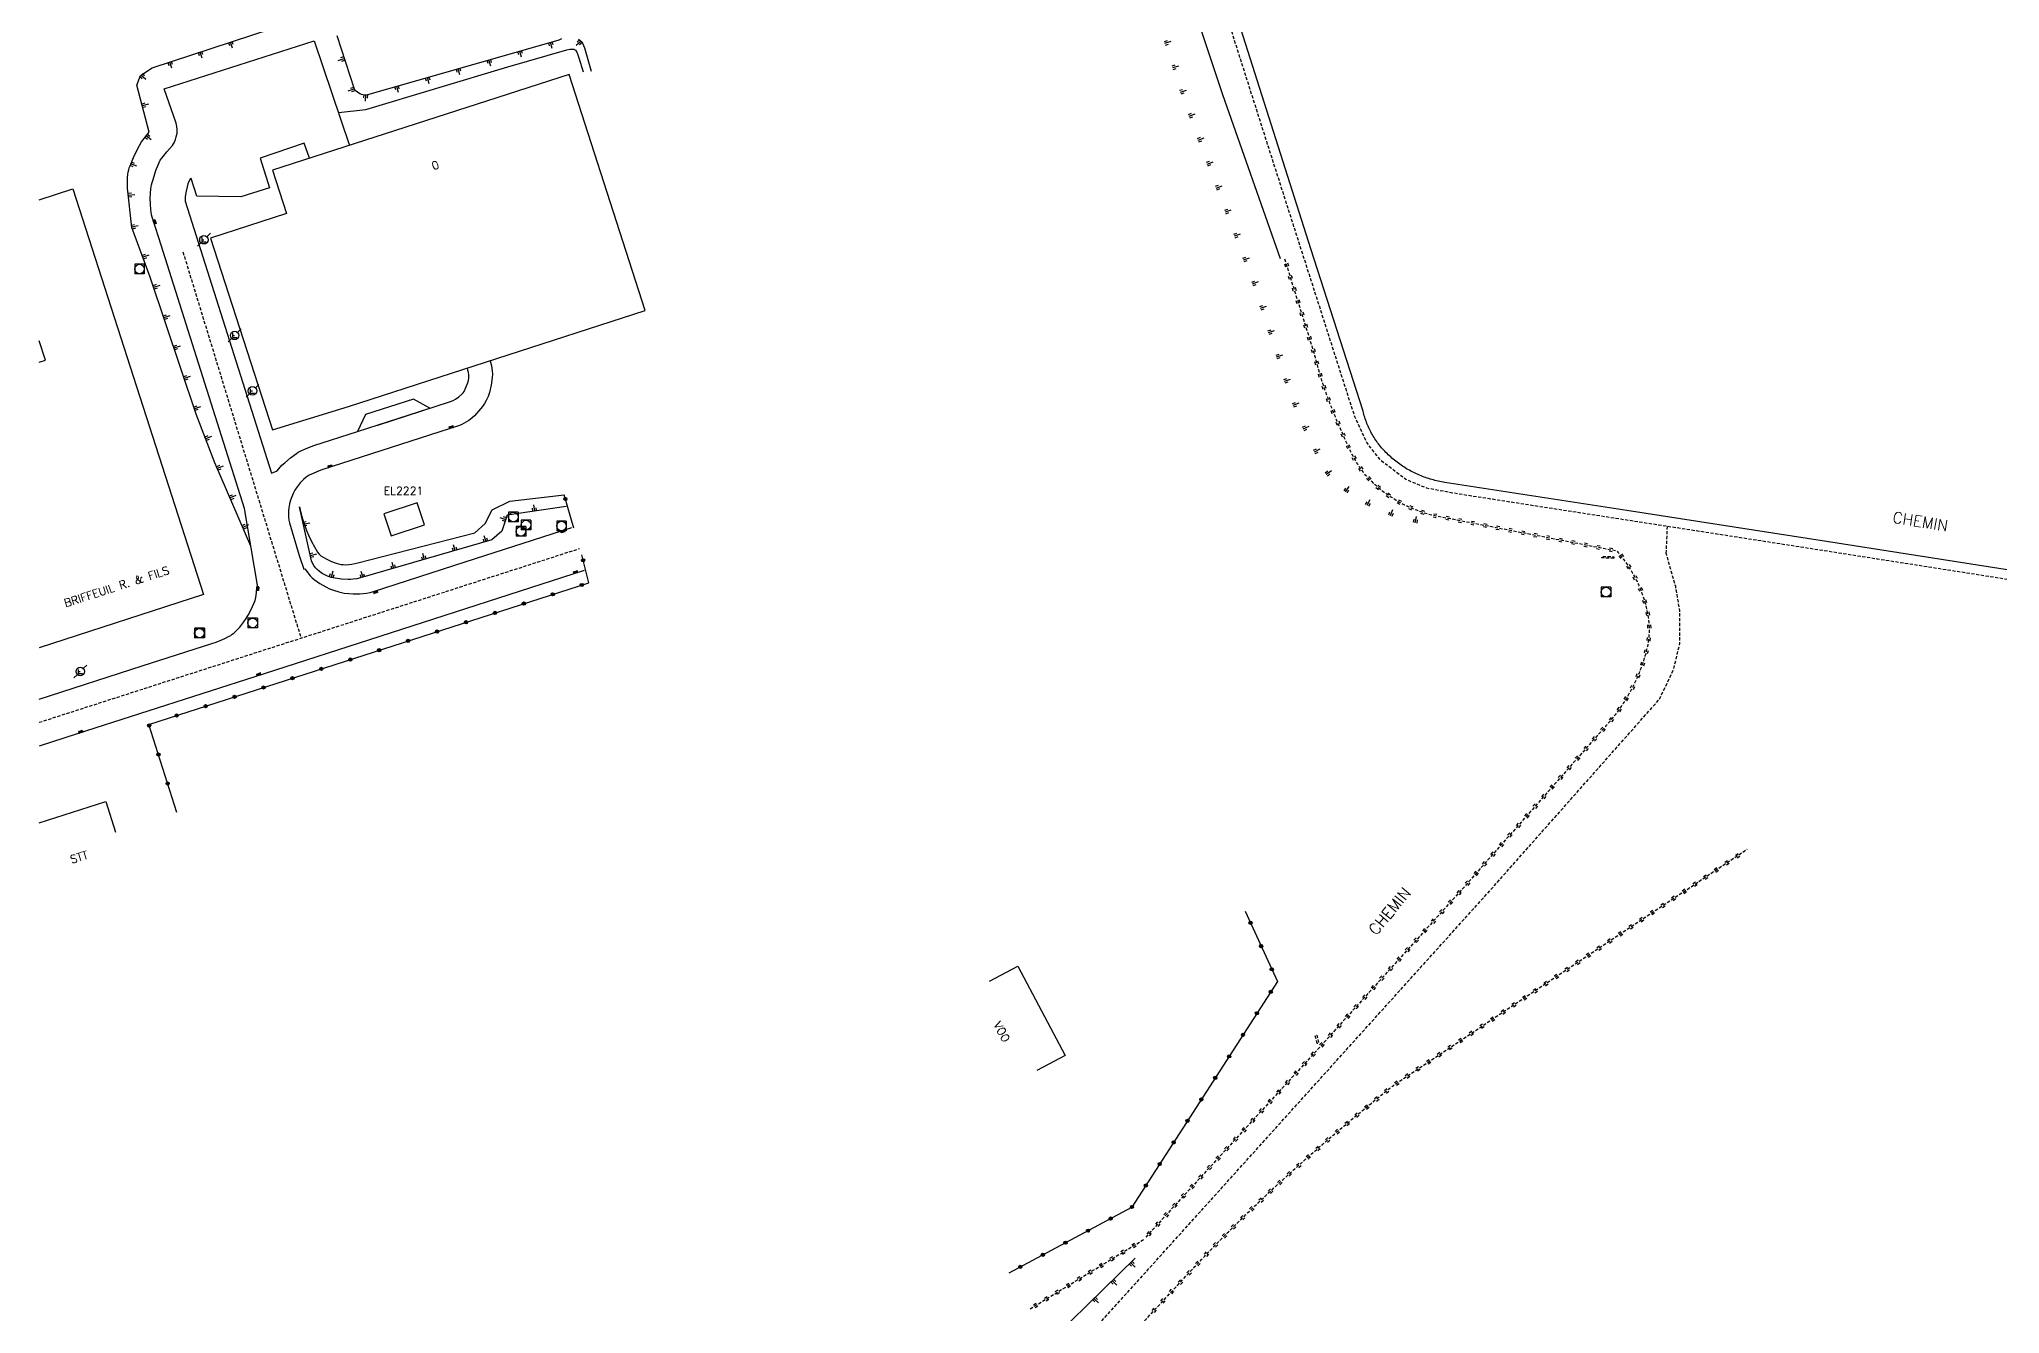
# Model space of a CAD drawing. Header units: millimetres. Extents: x 132999 to 134001, y 131000 to 132000.
# Drawn here: x 133000 to 133306.3, y 131281.1 to 131480.1 of the extents above; entities that cross this region are included whole.
import ezdxf
from ezdxf.enums import TextEntityAlignment as Align

# ---------------------------------------------------------------- set-up
doc = ezdxf.new("R2010")
doc.units = ezdxf.units.MM
doc.linetypes.add('DASHED', pattern=[0.75, 0.5, -0.25])
doc.layers.get('0').update_dxf_attribs({"linetype": 'CONTINUOUS'})
for name, color, linetype in [('W0001', 6, 'DASHED'), ('W0008', 7, 'CONTINUOUS'), ('W0100', 7, 'CONTINUOUS'), ('W0112', 1, 'DASHED'), ('W0211', 2, 'CONTINUOUS'), ('W0220', 5, 'DASHED'), ('W0322', 7, 'CONTINUOUS'), ('W0400', 7, 'CONTINUOUS'), ('W0420', 7, 'CONTINUOUS'), ('W0471', 7, 'CONTINUOUS'), ('W0984', 7, 'CONTINUOUS'), ('W0989', 7, 'CONTINUOUS'), ('W0991', 7, 'CONTINUOUS')]:
    doc.layers.add(name, color=color, linetype=linetype)
doc.styles.get("Standard").update_dxf_attribs({"font": 'romans.shx', "width": 0.85})

# ---------------------------------------------------------------- blocks, each defined once
blk = doc.blocks.new('t322o')
at = {"color": 0, "linetype": 'Continuous'}
for radius in [0.25, 0.150337]:
    blk.add_circle((0, 0), radius, dxfattribs=at)
blk = doc.blocks.new('t211o')
at = {"color": 0, "linetype": 'Continuous'}
for p, q in [((-0.2886658000061288, 0.5), (-0.2886658000061288, 0)), ((0, 1), (0, 0)), ((0.2886658000061288, 0.5), (0.2886658000061288, 0))]:
    blk.add_line(p, q, dxfattribs=at)
blk = doc.blocks.new('T471')
for p, q in [((-0.333334, 0.333334), (-0.333334, -0.333334)), ((-0.333334, 0), (0, 0)), ((0.500001, 0.500001), (1.000002, 1.000002)), ((-0.500001, -0.500001), (-1.000002, -1.000002)), ((-0.333334, -0.333334), (0.333334, -0.333334))]:
    blk.add_line(p, q)
blk.add_ellipse((0, 0), major_axis=(0.4714054636000732, 0.4714054636000732), ratio=1, start_param=5.497787143782138, end_param=11.78097245096172)
blk = doc.blocks.new('T420')
for p, q in [((0.7499999999708962, 0.75), (-0.7500000000291038, 0.75)), ((-0.7500000000291038, 0.75), (-0.7500000000291038, -0.75)), ((0.75, 0.75), (0.75, -0.75)), ((0.7499999999708962, -0.75), (-0.7500000000291038, -0.75))]:
    blk.add_line(p, q)
blk.add_ellipse((0, 0), major_axis=(-0.5303300858918937, 0.5303300858918937), ratio=0.9999999999925214, start_param=3.926990816990981, end_param=10.21017612417057)
blk = doc.blocks.new('T400')
for p, q in [((-0.15, 0.3), (0.15, 0.3)), ((-0.15, -0.25), (-0.15, 0.3)), ((-0.15, 0.15), (0.15, 0.15)), ((-0.15, 0), (0.15, 0)), ((0.15, 0.3), (0.15, -0.25)), ((-0.15, -0.15), (0.15, -0.15)), ((-0.15, -0.25), (-0.15, -0.3)), ((-0.15, -0.3), (0.15, -0.3)), ((0.15, -0.3), (0.15, -0.25))]:
    blk.add_line(p, q)
blk = doc.blocks.new('t220o')
at = {"color": 0, "linetype": 'Continuous'}
for p, q in [((-0.25, 0.25), (0.25, 0.25)), ((-0.25, -0.25), (0.25, -0.25))]:
    blk.add_line(p, q, dxfattribs=at)

msp = doc.modelspace()

# ---------------------------------------------------------------- linework, layer by layer
at = {"layer": 'W0001', "flags": 128}
for points in [[(133393.4116976209, 131349.445426318), (133392.5355176543, 131350.617668607), (133388.6631191934, 131355.2833516255), (133385.2615358713, 131359.0892732955), (133381.0782206128, 131363.3851654674), (133376.9105491813, 131367.2794539171), (133371.6862322299, 131371.5965182873), (133367.8220910949, 131374.4522440442), (133361.9695291069, 131378.2504062361), (133355.6179691951, 131381.7726241221), (133349.4476731175, 131384.7679291326), (133343.1856618937, 131387.4278950871), (133336.7668821425, 131389.7893515693), (133331.3504228569, 131391.5100298196), (133323.617949625, 131393.240906885), (133313.9986531334, 131394.7294467348), (133287.2363328678, 131398.9146653331), (133267.0810810262, 131402.0564603751), (133241.7292923627, 131405.9783335848), (133221.5909102997, 131409.1063328092), (133216.8175353394, 131409.9833536904), (133213.5408337285, 131411.3475678969), (133209.6098016707, 131414.3381962007), (133207.4238148346, 131417.1371434933), (133205.568523188, 131421.131743344), (133203.5951305801, 131427.3000224576), (133193.2655433188, 131459.5422518617), (133180.8972328617, 131498.3586143035), (133169.2347691488, 131534.9624329386), (133164.9388072781, 131548.3089663794), (133161.3416994889, 131559.4890774335), (133159.9571434518, 131563.042497318), (133157.8686066264, 131564.5447109037)], [(133022.456966084, 131446.8836778109), (133040.9042724163, 131386.5778742367)], [(133254.2304268724, 131399.7964580892), (133254.4051866945, 131404.01739698)], [(133000, 131373.4290805017), (133084.4244108924, 131400.5675454944)], [(133104.1152957869, 131207.3360580492), (133102.5501856672, 131209.6599699673), (133107.8364137857, 131215.7118310522), (133141.6425536821, 131252.9285756572), (133226.7698158575, 131347.2476039813), (133253.1571035788, 131377.0360129463), (133255.3700748507, 131381.674227422), (133256.3401597589, 131385.7154468711), (133256.349623834, 131390.8351054468), (133255.7042415328, 131394.6161722628), (133254.1787616729, 131399.9780552113)]]:
    msp.add_lwpolyline(points, dxfattribs=at)
at = {"layer": 'W0008', "flags": 128}
for points in [[(133322.7827023224, 131394.8591347997), (133279.2809444304, 131401.6770508395), (133248.087376571, 131406.5227313336), (133219.6201864055, 131410.9082444155), (133219.3604609034, 131410.9498282017), (133219.1024797221, 131410.9950535358), (133218.8462428614, 131411.0439204177), (133218.5917503214, 131411.0964288475), (133218.3390021021, 131411.1525788251), (133218.0879982036, 131411.2123703505), (133217.8387386256, 131411.2758034238), (133217.5912233684, 131411.3428780449), (133217.3454524318, 131411.4135942139), (133217.1014258161, 131411.4879519307), (133216.8591435208, 131411.5659511953), (133216.6186055464, 131411.6475920078), (133216.3798118925, 131411.7328743681), (133216.1427625595, 131411.8217982763), (133215.907457547, 131411.9143637323), (133215.6738968552, 131412.0105707362), (133215.4420804841, 131412.1104192878), (133215.2120084338, 131412.2139093874), (133214.983680704, 131412.3210410347), (133214.757097295, 131412.4318142299), (133214.5322582067, 131412.546228973), (133214.3091634391, 131412.6642852638), (133214.087812992, 131412.7859831025), (133213.8682068659, 131412.9113224891), (133213.6503450602, 131413.0403034235), (133213.4342275753, 131413.1729259058), (133213.2198544111, 131413.3091899358), (133213.0072255675, 131413.4490955138), (133212.7963410446, 131413.5926426395), (133212.5872008424, 131413.7398313131), (133212.3798049609, 131413.8906615346), (133212.1741534001, 131414.0451333038), (133211.9702461601, 131414.2032466209), (133211.7680832406, 131414.3650014859), (133211.5676646419, 131414.5303978987), (133211.3689903638, 131414.6994358593), (133211.1720604063, 131414.8721153678), (133210.9768747697, 131415.0484364241), (133210.7890359157, 131415.223589671), (133210.6051073687, 131415.401052428), (133210.4250891285, 131415.5808246949), (133210.2489811952, 131415.7629064719), (133210.0767835687, 131415.9472977589), (133209.9084962492, 131416.1339985559), (133209.7441192365, 131416.323008863), (133209.5836525307, 131416.5143286801), (133209.4270961317, 131416.7079580072), (133209.2744500397, 131416.9038968443), (133209.1257142546, 131417.1021451915), (133208.9808887762, 131417.3027030486), (133208.8399736048, 131417.5055704158), (133208.7029687403, 131417.7107472931), (133208.5698741826, 131417.9182336803), (133208.4406899317, 131418.1280295776), (133208.3154159877, 131418.3401349848), (133208.1940523507, 131418.5545499022), (133208.0765990205, 131418.7712743295), (133207.9630559973, 131418.9903082669), (133207.8534232809, 131419.2116517143), (133207.7477008713, 131419.4353046717), (133207.6458887686, 131419.6612671391), (133207.5479869728, 131419.8895391166), (133207.4539954839, 131420.1201206041), (133207.3639143019, 131420.3530116015), (133207.2777434267, 131420.5882121091), (133207.1954828585, 131420.8257221266), (133207.117132597, 131421.0655416542), (133207.0426926424, 131421.3076706918), (133206.9721629948, 131421.5521092394), (133206.905543654, 131421.7988572971), (133206.84283462, 131422.0479148648), (133198.6812161509, 131447.3776868719), (133185.6328178884, 131488.5137064961)], [(133033.993336635, 131394.4999059432), (133034.1503335695, 131394.5627302225), (133032.0890256582, 131406.8425161279), (133019.0410834748, 131447.954958564), (133017.7331059627, 131451.9967048659), (133017.6385642273, 131452.3284394301), (133017.5676918188, 131452.6660235864), (133017.4382396682, 131453.5134100968), (133017.3655813262, 131454.367542711), (133017.3500402303, 131455.2246192721), (133017.3916855612, 131456.0808245183), (133017.4646583803, 131456.7290809639), (133017.5619605528, 131457.3741342475), (133017.6334397574, 131457.72104455), (133017.7287874997, 131458.0621674643), (133018.2821114509, 131459.7419352233), (133018.4662991883, 131460.2210380377), (133018.9238662815, 131461.2000799237), (133019.1397013338, 131461.5482398528), (133019.3518486534, 131461.8212712413), (133019.9154079185, 131462.5059740698), (133020.3668442401, 131463.0198366157), (133020.8228954813, 131463.5387018145), (133020.9896055353, 131463.7677599666), (133021.1237883072, 131464.0172692108), (133021.2923822698, 131464.4356403253), (133021.4248623554, 131464.8668100605), (133021.5339586335, 131465.438503346), (133021.5656359618, 131466.0196502788), (133021.5204341182, 131466.5058728251), (133021.3982518919, 131466.9786593254), (133019.5385431292, 131472.3554708683), (133042.9857951146, 131479.8798262927), (133048.4715404702, 131463.5218946243)], [(133042.2445148969, 131461.5182080892), (133041.3733970312, 131463.8807036781), (133034.5252721219, 131461.5312410293), (133035.9740031851, 131456.8943509688), (133031.5182951839, 131455.5193866742), (133024.6540983566, 131455.6074600321), (133023.7519367652, 131458.3560892587), (133023.5606569906, 131458.3052946648), (133023.2341148931, 131457.51807352), (133023.0965681256, 131457.0427666979), (133022.9588167239, 131456.3746929187), (133022.857776958, 131455.8373069118), (133022.813951344, 131455.4889350608), (133022.7832778775, 131454.834376528), (133036.2950493566, 131412.3386134133), (133037.1842805924, 131412.6973720057), (133037.9287202037, 131413.5658495461), (133038.3625358795, 131413.979380729), (133039.2683674954, 131414.7136489744), (133040.1947000737, 131415.4218782643), (133040.4781616314, 131415.611603142), (133040.7787312675, 131415.7728603208), (133041.9572248192, 131416.2921722335), (133042.9102290341, 131416.6400573103), (133049.7106312795, 131418.8456233808), (133061.0502302587, 131422.4907391901), (133058.4947946575, 131423.8738641814), (133050.9889623506, 131421.5211703687), (133049.7106312795, 131418.8456233808)], [(133070.4434814875, 131429.8924759157), (133070.645752635, 131429.1070348809), (133070.7839705153, 131428.3078308682), (133070.8195805463, 131427.7856059515), (133070.7895248084, 131427.2630319467), (133070.6092422802, 131426.1027221231), (133070.3507128105, 131424.957303776), (133070.1414920624, 131424.3153808281), (133069.8579582119, 131423.7026435696), (133069.5756223595, 131423.2253782859), (133069.2545596111, 131422.7732561828), (133068.6480333839, 131422.0280090529), (133068.0064458572, 131421.3127239387), (133067.5773152548, 131420.9073225964), (133067.1036633424, 131420.5549631378), (133066.7636062206, 131420.3376689505), (133066.4131602386, 131420.1375609206), (133066.0531932339, 131419.9551345919), (133065.6845966217, 131419.7908417211), (133044.1482657563, 131412.8565169456), (133043.7558728843, 131412.7191655825), (133043.3708997052, 131412.5622158634), (133042.7794425428, 131412.2920822093), (133042.1969939339, 131412.003036566), (133041.7226514314, 131411.7144888203), (133041.2930377669, 131411.3627890757), (133040.7669543022, 131410.8139600466), (133040.2992511734, 131410.2146013074), (133039.961983289, 131409.6916710451), (133039.6665022192, 131409.144042866), (133039.4505060746, 131408.6482561505), (133039.2798581887, 131408.1350913614), (133039.1265431918, 131407.5269617663), (133039.0089325348, 131406.9109302524), (133038.9585943873, 131406.4827484672), (133038.9447577117, 131406.0518399889), (133038.9614261562, 131405.5212393566), (133039.0004013907, 131404.9918096643), (133039.0319375796, 131404.7777743335), (133039.0854236785, 131404.5681439654), (133040.6101844115, 131399.4734033524), (133041.3209027005, 131397.3299626685), (133041.4899169621, 131397.4246456403), (133042.3538484853, 131396.2931405636), (133042.6482330046, 131395.9940544943), (133042.9750613614, 131395.7308094614), (133043.8594709681, 131395.1354816757), (133044.775769494, 131394.5905114597), (133045.3593096603, 131394.2993461488), (133045.967025203, 131394.0627490584), (133046.8074155465, 131393.8124065286), (133047.6636277167, 131393.6231235885), (133048.3683962086, 131393.5258010852), (133049.0790168735, 131393.4913254793), (133050.1081044005, 131393.5161307244), (133051.1341568785, 131393.598912067), (133051.694478401, 131393.6893181997), (133052.2426055958, 131393.8365936416), (133066.5715306712, 131398.4858508742), (133083.2154501241, 131403.8512020012)], [(133052.9115381265, 131419.8625689393), (133064.2518848814, 131423.5246268585), (133064.6565682143, 131423.6846805377), (133065.0373954219, 131423.8952901718), (133065.5469668191, 131424.2546242383), (133066.0223838042, 131424.6580627968), (133066.2204862962, 131424.8740550433), (133066.3815753724, 131425.1188969462), (133066.6818775419, 131425.7148029256), (133066.939779958, 131426.3302472148), (133067.0229220906, 131426.5858822711), (133067.0815001805, 131426.8482379527), (133067.1149884823, 131427.1149595863), (133067.1230864346, 131427.3836533142), (133067.1044070201, 131427.7314575894), (133067.0604806989, 131428.0769821366), (133066.9915401447, 131428.4183967443), (133066.8979505292, 131428.7538929712)], [(133085.1477612031, 131397.1583977774), (133053.2222383011, 131386.839500656), (133035.1473686491, 131381.0194018064), (133005.9365930384, 131371.6160677339), (133000, 131369.716308683)], [(133000, 131377.0696909073), (133016.0708975309, 131382.2333773347), (133026.9839148494, 131385.746223689), (133027.6372067675, 131385.9718261592), (133028.2804050363, 131386.2247743589), (133028.9894808955, 131386.536837571), (133029.6863163926, 131386.8753524339), (133029.9353068924, 131387.0140460204), (133030.1733014581, 131387.170860454), (133030.398983799, 131387.3449284318), (133030.6111057205, 131387.5352872255), (133030.9791092635, 131387.905780142), (133031.3318505273, 131388.2908323588), (133031.6687539964, 131388.6898156434), (133031.9892699955, 131389.1020790341), (133032.346443674, 131389.6188629464), (133032.6656407449, 131390.1599284495), (133033.130926802, 131391.0647405498), (133033.5557126538, 131391.9892582792), (133033.7234979527, 131392.4483851207), (133033.8368294286, 131392.9238904726), (133033.9495693328, 131393.7208866818), (133034.0058815785, 131394.5238450708)]]:
    msp.add_lwpolyline(points, dxfattribs=at)
at = {"layer": 'W0100', "flags": 128}
for points in [[(133036.4593901086, 131459.6405155027), (133038.6469894941, 131452.8808556237), (133026.7672612554, 131449.0362707392), (133036.4555308266, 131419.099616181), (133048.3501810652, 131422.7666438173), (133094.6908395753, 131437.7361332488), (133082.7938677551, 131474.5996461225)], [(133060.215239146, 131404.2469979906), (133059.06058132, 131407.688998585), (133053.8387698577, 131406.0015853219), (133054.9934276837, 131402.5595847274)]]:
    msp.add_lwpolyline(points, close=True, dxfattribs=at)
for points in [[(133000, 131455.0276075091), (133005.2619647125, 131456.7305169597), (133025.6567396664, 131393.3895182365)], [(133000, 131429.6587833942), (133000.986643171, 131429.9781253928), (133000, 131433.0341940126)], [(133025.6567396664, 131393.3895182365), (133000, 131385.0855569692)], [(133000, 131357.7394430957), (133010.4182555433, 131361.0595252515), (133011.9364256781, 131356.2955815657)], [(133148.4723531672, 131332.9987078361), (133152.8883830905, 131335.3436342139), (133160.2890840112, 131321.406430458), (133155.873054088, 131319.0615040803)]]:
    msp.add_lwpolyline(points, dxfattribs=at)
at = {"layer": 'W0112', "flags": 128}
for points in [[(133246.0379589761, 131399.0517075363), (133244.1642736555, 131399.1057285681), (133244.1713338416, 131399.3506066563), (133246.0450191621, 131399.2965856245)], [(133199.6871736733, 131323.2480138182), (133199.3732012947, 131324.5199359143), (133199.6074736353, 131324.5777657486), (133199.921446014, 131323.3058436525)]]:
    msp.add_lwpolyline(points, close=True, dxfattribs=at)
at = {"layer": 'W0211', "flags": 128}
for points in [[(133176.0708820296, 131497.8515977147), (133184.8781121472, 131471.49184299), (133193.9109543423, 131445.8769504918)], [(133033.0773172897, 131400.9549873508), (133027.4350675665, 131413.9342917274), (133024.5150075303, 131421.5727823723), (133017.3416980029, 131442.9501485565), (133014.4823918311, 131450.7146846338), (133013.8030428553, 131456.8765372848), (133013.7847185304, 131457.4140623135), (133013.7889038447, 131457.9518833065), (133013.815591466, 131458.489058053), (133013.8647346401, 131459.0246454743), (133013.9141687409, 131459.3618254073), (133013.985829219, 131459.6949902516), (133014.079401297, 131460.0226765404), (133014.1944739484, 131460.3434448719), (133014.7462102434, 131461.6578476715), (133015.3565668467, 131462.9649168316), (133015.6602985827, 131463.5302810435), (133016.0044656464, 131464.0719808605), (133017.1670145698, 131465.5970200643), (133015.2687566667, 131472.9121030467), (133015.8272238793, 131474.4423337559), (133017.6560564162, 131475.628859032), (133039.3940038935, 131482.7885572661)], [(133046.5020707751, 131480.6935275886), (133049.2362475171, 131472.3760979575), (133049.2959464483, 131472.2534050223), (133049.3862591323, 131472.1511253182), (133049.7210073179, 131471.8860190858), (133050.0770021901, 131471.6502112972), (133050.3054877096, 131471.5383249769), (133050.549933244, 131471.4678227644), (133051.2149334019, 131471.4272160617), (133051.214933402, 131471.4272160617), (133081.2168479236, 131480.0156164853), (133081.6739554434, 131480.2080253523)], [(133084.2539857784, 131480.1432909767), (133084.4076285925, 131480.0372594541), (133084.6627683114, 131479.7768581183), (133084.8774318042, 131479.482197777), (133085.0618490263, 131479.1358205916), (133085.1979184694, 131478.7677554166), (133086.2680675235, 131475.1357619333)], [(133046.7527608119, 131468.6471198), (133051.026627526, 131469.1280380082), (133073.2214390111, 131475.7793376455), (133082.4309356078, 131478.4384760169), (133082.9344139678, 131478.5437908414), (133083.4479706176, 131478.5727949573), (133083.5433040256, 131478.5609124926), (133083.6340328164, 131478.5293223328), (133083.7161306052, 131478.4794263939), (133083.7859540364, 131478.4134389699), (133083.8983981699, 131478.2608367202), (133083.9874179996, 131478.0934849957), (133084.161636357, 131477.664788901), (133084.3100267967, 131477.2264823244), (133084.9857290514, 131475.0160017254)], [(133082.3242808747, 131407.1216676806), (133073.120877781, 131405.7814934676), (133072.2944049989, 131403.2992184127), (133070.7220955374, 131401.9383303139), (133050.1768216097, 131395.9707225298), (133049.6260544806, 131395.8626946147), (133049.070508106, 131395.7828028963), (133048.6621756982, 131395.7490193393), (133048.2524818977, 131395.7437587533), (133047.2318331939, 131395.8003446929), (133046.2172305184, 131395.9248724241), (133045.6198951901, 131396.053102306), (133045.0406208835, 131396.2472508955), (133044.607293436, 131396.4445741135), (133044.1948516836, 131396.6824836129), (133043.8070859687, 131396.9587930037), (133043.447559861, 131397.2709630006), (133043.1617528558, 131397.5759126384), (133042.9110346689, 131397.9103080877), (133042.6984169638, 131398.2701325411), (133042.5264537359, 131398.6510637345), (133040.6870172072, 131407.0579445902), (133040.8908410241, 131406.127693568), (133041.1375471432, 131405.2078853253), (133041.4266056677, 131404.3004955071), (133041.757395732, 131403.4074730852), (133042.1292068361, 131402.5307361718), (133042.5412403716, 131401.6721678994), (133042.9926113364, 131400.8336123766), (133043.4823502363, 131400.0168707268), (133043.7310171241, 131399.7101463531), (133044.0246146068, 131399.4461092712), (133044.4610067777, 131399.1443796189), (133044.9247940776, 131398.8867359691), (133045.6532914524, 131398.5563892224), (133046.4016549957, 131398.2739190382), (133046.762223856, 131398.1681431611), (133047.1305692324, 131398.0938456322), (133047.5039484332, 131398.0515796695), (133047.8795812845, 131398.0416599843), (133048.3630345934, 131398.0659157187), (133048.8437936155, 131398.1223621995), (133049.3197173325, 131398.2107480472), (133049.7886862599, 131398.3306796433), (133068.0453371573, 131403.0451487487), (133069.6723301176, 131404.4610980123), (133070.7659845502, 131406.6052952573), (133073.5187694445, 131407.9546724315), (133082.0218175374, 131408.9335366138)], [(133171.2424179518, 131289.7561827108), (133153.775289556, 131272.6782583606), (133133.2631465314, 131250.5104760474), (133111.1161964469, 131224.5526903307), (133099.8572840325, 131213.3635948373), (133075.0583226683, 131200.1106074213)]]:
    msp.add_lwpolyline(points, dxfattribs=at)
at = {"layer": 'W0220', "flags": 128}
for points in [[(133194.5739737015, 131445.8266385789), (133199.2199021974, 131430.9605298415), (133199.2803050574, 131430.7155055154), (133199.3416528591, 131430.4708058048), (133199.4039456025, 131430.2264307098), (133199.4671832875, 131429.9823802303), (133199.5313659143, 131429.7386543664), (133199.5964934827, 131429.495253118), (133199.6625659928, 131429.2521764852), (133199.7295834447, 131429.0094244679), (133199.7975458382, 131428.7669970661), (133199.8664531733, 131428.52489428), (133199.93630545, 131428.2831161093), (133200.0071026686, 131428.0416625542), (133200.0788448289, 131427.8005336147), (133200.1515319308, 131427.5597292907), (133200.2251639743, 131427.3192495822), (133200.2997409597, 131427.0790944893), (133200.3752628865, 131426.839264012), (133200.4517297552, 131426.5997581502), (133200.5291415656, 131426.3605769039), (133200.6074983175, 131426.1217202733), (133200.6868000112, 131425.8831882581), (133200.7670466466, 131425.6449808585), (133200.8482382236, 131425.4070980744), (133200.9303747424, 131425.1695399059), (133201.0134562028, 131424.932306353), (133201.0974826049, 131424.6953974156), (133201.1824539487, 131424.4588130937), (133201.2683702342, 131424.2225533874), (133201.3552314613, 131423.9866182967), (133201.4430376302, 131423.7510078214), (133201.5317887407, 131423.5157219618), (133201.6214847929, 131423.2807607177), (133201.7121257868, 131423.0461240891), (133201.8037117224, 131422.8118120761), (133201.8962425996, 131422.5778246787), (133201.9897184186, 131422.3441618967), (133202.0841391792, 131422.1108237304), (133202.1795048815, 131421.8778101795), (133202.2758155254, 131421.6451212443), (133202.3730711112, 131421.4127569246), (133202.4712716385, 131421.1807172204), (133202.5704171075, 131420.9490021318), (133202.6705075183, 131420.7176116587), (133202.7715428707, 131420.4865458012), (133202.8735231648, 131420.2558045592), (133202.9764484005, 131420.0253879328), (133203.0778309696, 131419.7982380471), (133203.1783237039, 131419.5705866295), (133203.2780787196, 131419.3425194162), (133203.3772481326, 131419.1141221432), (133203.4759840592, 131418.8854805471), (133203.5744386152, 131418.6566803638), (133203.6727639169, 131418.4278073297), (133203.7711120802, 131418.198947181), (133203.8696352213, 131417.9701856539), (133203.9684854562, 131417.7416084846), (133204.0678149008, 131417.5133014093), (133204.1677756715, 131417.2853501644), (133204.2685198841, 131417.0578404859), (133204.3701996547, 131416.8308581101), (133204.4729670995, 131416.6044887733), (133204.5769743345, 131416.3788182116), (133204.6823734757, 131416.1539321613), (133204.7893166393, 131415.9299163587), (133204.8979559413, 131415.7068565398), (133205.0084434976, 131415.484838441), (133205.1209314244, 131415.2639477986), (133205.235571838, 131415.0442703486), (133205.3525168541, 131414.8258918273), (133205.471918589, 131414.608897971), (133205.5939291585, 131414.3933745159), (133205.7187006789, 131414.1794071981), (133205.8463852663, 131413.967081754), (133205.9771350366, 131413.7564839198), (133206.1111021059, 131413.5476994316), (133206.2484385904, 131413.3408140257), (133206.3892966061, 131413.1359134383), (133206.5338282689, 131412.9330834056), (133206.682185695, 131412.732409664), (133206.8345210005, 131412.5339779495), (133206.9909863014, 131412.3378739984), (133207.1517337139, 131412.1441835469), (133207.316915354, 131411.9529923314), (133207.4866833375, 131411.7643860879), (133207.6611897808, 131411.5784505527), (133207.8405867999, 131411.395271462), (133208.0248296602, 131411.2132174468), (133208.2105612233, 131411.0338088425), (133208.3977814894, 131410.8570456491), (133208.5864904585, 131410.6829278666), (133208.7766881305, 131410.5114554949), (133208.9683745053, 131410.3426285341), (133209.1615495831, 131410.1764469842), (133209.3562133637, 131410.0129108451), (133209.5523658473, 131409.852020117), (133209.7500070338, 131409.6937747997), (133209.9491369232, 131409.5381748933), (133210.1497555155, 131409.3852203977), (133210.3518628108, 131409.2349113131), (133210.5554588089, 131409.0872476393), (133210.7605435099, 131408.9422293764), (133210.9671169139, 131408.7998565244), (133211.1751790207, 131408.6601290832), (133211.3847298305, 131408.523047053), (133211.5957693433, 131408.3886104336), (133211.8082975589, 131408.256819225), (133212.0223144775, 131408.1276734274), (133212.2378200989, 131408.0011730406), (133212.4548144232, 131407.8773180647), (133212.6732974505, 131407.7561084997), (133212.8932691808, 131407.6375443456), (133213.1147296138, 131407.5216256023), (133213.3376787498, 131407.40835227), (133213.5621165887, 131407.2977243484), (133213.7880431307, 131407.1897418378), (133214.0154583753, 131407.0844047381), (133214.2443623231, 131406.9817130492), (133214.4747549735, 131406.8816667712), (133214.7066363271, 131406.784265904), (133214.9400063835, 131406.6895104478), (133215.1748651428, 131406.5974004024), (133215.4112126051, 131406.5079357679), (133215.6490487702, 131406.4211165443), (133215.8883736383, 131406.3369427316), (133216.1291872093, 131406.2554143297), (133216.3714894832, 131406.1765313387), (133216.6152804599, 131406.1002937586), (133216.8605601396, 131406.0267015894), (133217.1073285223, 131405.955754831), (133217.3555856078, 131405.8874534836), (133217.6053313962, 131405.8217975469), (133217.8565658876, 131405.7587870212), (133246.4720212424, 131400.2167775484), (133246.6399596151, 131400.0221761297), (133246.8052052067, 131399.8262288335), (133246.9677580174, 131399.6289356597), (133247.1276180472, 131399.4302966084), (133247.284785296, 131399.2303116795), (133247.4392597638, 131399.028980873), (133247.5910414506, 131398.826304189), (133247.7401303566, 131398.6222816274), (133247.8865264816, 131398.4169131883), (133248.0302298255, 131398.2101988716), (133248.1712403886, 131398.0021386773), (133248.3095581707, 131397.7927326055), (133248.4451831719, 131397.5819806562), (133248.578115392, 131397.3698828292), (133248.7083548312, 131397.1564391247), (133248.8359014895, 131396.9416495427), (133248.9607553667, 131396.7255140831), (133249.082916463, 131396.5080327459), (133249.2023847785, 131396.2892055312), (133249.3191603129, 131396.0690324389), (133249.4332430663, 131395.8475134691), (133249.5446330388, 131395.6246486217), (133249.6533302304, 131395.4004378967), (133249.759334641, 131395.1748812942), (133249.8626462707, 131394.9479788141), (133249.9632651194, 131394.7197304564), (133250.061191187, 131394.4901362212), (133250.1564244737, 131394.2591961085), (133250.2489649795, 131394.0269101181), (133250.3388127044, 131393.7932782503), (133250.4259676483, 131393.5583005048), (133250.5104298112, 131393.3219768818), (133250.5921991932, 131393.0843073813), (133250.6712757943, 131392.8452920032), (133250.7476596143, 131392.6049307475), (133250.8213506534, 131392.3632236142), (133250.8923489115, 131392.1201706034), (133250.9606543886, 131391.8757717151), (133251.0262670849, 131391.6300269492), (133251.0891870002, 131391.3829363057), (133251.1494141344, 131391.1344997847), (133251.2069484878, 131390.8847173861), (133251.2617900602, 131390.6335891099), (133251.3136734581, 131390.3766318693), (133251.3601214823, 131390.1199184053), (133251.4011807479, 131389.8634466274), (133251.4368978704, 131389.6072144448), (133251.4673194648, 131389.3512197669), (133251.4924921463, 131389.0954605029), (133251.5124625303, 131388.8399345622), (133251.5272772319, 131388.584639854), (133251.5369828664, 131388.3295742877), (133251.5416260487, 131388.0747357725), (133251.5412533944, 131387.8201222178), (133251.5359115186, 131387.565731533), (133251.5256470364, 131387.3115616272), (133251.5105065631, 131387.0576104098), (133251.4905367139, 131386.8038757901), (133251.4657841041, 131386.5503556774), (133251.4362953487, 131386.297047981), (133251.4021170631, 131386.0439506102), (133251.3632958625, 131385.7910614744), (133251.3198783621, 131385.5383784827), (133251.2719111771, 131385.2858995447), (133251.2194409226, 131385.0336225694), (133251.1625142139, 131384.7815454663), (133251.1011776665, 131384.5296661447), (133251.0354778952, 131384.2779825138), (133250.9654615154, 131384.026492483), (133250.8935251974, 131383.7798528032), (133250.8196238802, 131383.5343231825), (133250.7437575636, 131383.2899036209), (133250.6659262477, 131383.0465941184), (133250.5861299324, 131382.8043946748), (133250.5043686178, 131382.5633052904), (133250.4206423038, 131382.323325965), (133250.3349509905, 131382.0844566986), (133250.2472946779, 131381.8466974913), (133250.1576733658, 131381.6100483431), (133250.0660870544, 131381.3745092539), (133249.9725357437, 131381.1400802238), (133249.8770194337, 131380.9067612528), (133249.7795381242, 131380.6745523407), (133249.6800918154, 131380.4434534878), (133249.5786805074, 131380.2134646939), (133249.4753041998, 131379.9845859591), (133249.369962893, 131379.7568172833), (133249.2626565868, 131379.5301586666), (133249.1533852813, 131379.3046101089), (133249.0421489765, 131379.0801716103), (133248.9289476722, 131378.8568431708), (133248.8137813687, 131378.6346247903), (133248.6966500657, 131378.4135164688), (133248.5775537635, 131378.1935182064), (133248.4564924618, 131377.9746300031), (133248.3334661608, 131377.7568518589), (133248.2084748605, 131377.5401837736), (133248.0815185609, 131377.3246257475), (133247.9525972619, 131377.1101777804), (133247.8217109635, 131376.8968398724), (133247.6888596658, 131376.6846120234), (133247.5540433687, 131376.4734942334), (133247.4172620722, 131376.2634865026), (133247.2785157765, 131376.0545888308), (133247.1378044814, 131375.846801218), (133246.9951281869, 131375.6401236643), (133246.8504868931, 131375.4345561697), (133246.7038805999, 131375.2300987341), (133246.5553093074, 131375.0267513576), (133246.4047730155, 131374.8245140401), (133246.2522717243, 131374.6233867817), (133246.0978054337, 131374.4233695823), (133245.9413741438, 131374.224462442), (133245.7829778546, 131374.0266653608), (133245.6226165659, 131373.8299783386), (133245.460290278, 131373.6344013755), (133245.2959989907, 131373.4399344714), (133245.129742704, 131373.2465776264), (133244.961521418, 131373.0543308404), (133244.7913351326, 131372.8631941135), (133244.6191838479, 131372.6731674457), (133244.4450675638, 131372.4842508369), (133222.3735141184, 131347.4098574389), (133199.6976737177, 131322.2838454844), (133172.7315686425, 131292.840462424)], [(133159.9384334083, 131266.2115171398), (133179.549571794, 131287.3265282486), (133179.7205459435, 131287.5109482159), (133179.8916997756, 131287.6951882796), (133180.0630332904, 131287.8792484395), (133180.2345464879, 131288.0631286959), (133180.4062393679, 131288.2468290485), (133180.5781119306, 131288.4303494974), (133180.7501641759, 131288.6136900427), (133180.9223961039, 131288.7968506843), (133181.0948077145, 131288.9798314222), (133181.2673990077, 131289.1626322565), (133181.4401699835, 131289.3452531871), (133181.613120642, 131289.527694214), (133181.786250983, 131289.7099553373), (133181.9595610067, 131289.8920365568), (133182.1330507131, 131290.0739378727), (133182.3067201021, 131290.2556592849), (133182.4805691737, 131290.4372007934), (133182.6545979279, 131290.6185623983), (133182.8288063649, 131290.7997440995), (133183.0031944844, 131290.980745897), (133183.1777622865, 131291.1615677909), (133183.3525097712, 131291.3422097811), (133183.5274369386, 131291.5226718676), (133183.7025437886, 131291.7029540504), (133183.8778303213, 131291.8830563296), (133184.0532965366, 131292.062978705), (133184.2289424345, 131292.2427211769), (133184.404768015, 131292.422283745), (133184.5807732781, 131292.6016664095), (133184.756958224, 131292.7808691702), (133184.9333228525, 131292.9598920274), (133185.1098671635, 131293.1387349808), (133185.2865911572, 131293.3173980306), (133185.4634948334, 131293.4958811767), (133185.6405781924, 131293.6741844191), (133185.817841234, 131293.8523077578), (133185.9952839583, 131294.0302511929), (133186.172906365, 131294.2080147243), (133186.3507084545, 131294.385598352), (133186.5286902266, 131294.5630020761), (133186.7068516813, 131294.7402258965), (133186.8851928187, 131294.9172698132), (133187.0637136387, 131295.0941338262), (133187.2424141413, 131295.2708179356), (133187.4212943265, 131295.4473221413), (133187.6003541944, 131295.6236464433), (133187.7795937449, 131295.7997908416), (133187.959012978, 131295.9757553363), (133188.1386118938, 131296.1515399273), (133188.3183904921, 131296.3271446146), (133188.4983487732, 131296.5025693982), (133188.6784867368, 131296.6778142782), (133188.8588043831, 131296.8528792545), (133189.0393017121, 131297.0277643271), (133189.2199787236, 131297.2024694961), (133189.4008354177, 131297.3769947613), (133189.5818717945, 131297.5513401229), (133189.763087854, 131297.7255055809), (133189.944483596, 131297.8994911351), (133190.1260590206, 131298.0732967857), (133190.307814128, 131298.2469225326), (133190.489748918, 131298.4203683759), (133190.6718633906, 131298.5936343154), (133190.8541575457, 131298.7667203513), (133191.0366313836, 131298.9396264835), (133191.219284904, 131299.1123527121), (133191.4021181071, 131299.284899037), (133191.5851309928, 131299.4572654582), (133191.7683235612, 131299.6294519757), (133191.9516958122, 131299.8014585895), (133192.1352477458, 131299.9732852997), (133192.318979362, 131300.1449321062), (133192.5028906609, 131300.316399009), (133192.6869816424, 131300.4876860082), (133192.8712523065, 131300.6587931036), (133193.0557026532, 131300.8297202955), (133193.2403326826, 131301.0004675836), (133193.4237945287, 131301.1698291104), (133193.6073839002, 131301.3390413405), (133193.7911007972, 131301.5081042739), (133193.9749452197, 131301.6770179105), (133194.1589171676, 131301.8457822505), (133194.343016641, 131302.0143972936), (133194.5272436399, 131302.1828630401), (133194.7115981644, 131302.3511794898), (133194.8960802143, 131302.5193466429), (133195.0806897896, 131302.6873644991), (133195.2654268905, 131302.8552330587), (133195.4502915168, 131303.0229523215), (133195.6352836686, 131303.1905222876), (133195.820403346, 131303.357942957), (133196.0056505487, 131303.5252143296), (133196.1910252771, 131303.6923364056), (133196.3765275308, 131303.8593091847), (133196.5621573101, 131304.0261326672), (133196.7479146149, 131304.192806853), (133196.933799445, 131304.359331742), (133197.1198118008, 131304.5257073343), (133197.3059516819, 131304.6919336298), (133197.4922190886, 131304.8580106286), (133197.6786140208, 131305.0239383307), (133197.8651364784, 131305.1897167361), (133198.0517864616, 131305.3553458448), (133198.2385639702, 131305.5208256567), (133198.4254690043, 131305.6861561719), (133198.6125015639, 131305.8513373903), (133198.7996616489, 131306.0163693121), (133198.9869492595, 131306.1812519371), (133199.1743643956, 131306.3459852654), (133199.3619070571, 131306.5105692969), (133199.5495772441, 131306.6750040318), (133199.7373749566, 131306.8392894699), (133199.9253001945, 131307.0034256112), (133200.113352958, 131307.1674124559), (133200.301533247, 131307.3312500038), (133200.4898410614, 131307.494938255), (133200.6782764012, 131307.6584772095), (133200.8668392667, 131307.8218668672), (133201.0555296576, 131307.9851072282), (133201.244347574, 131308.1481982925), (133201.4332930158, 131308.3111400601), (133201.6223659832, 131308.4739325309), (133201.811566476, 131308.636575705), (133202.0008944944, 131308.7990695824), (133202.1903500381, 131308.9614141631), (133202.3799331074, 131309.123609447), (133202.5696437021, 131309.2856554342), (133202.7594818224, 131309.4475521246), (133202.9494474682, 131309.6092995184), (133203.1395406394, 131309.7708976154), (133203.329761336, 131309.9323464157), (133203.5201095582, 131310.0936459192), (133203.7105853059, 131310.2547961261), (133203.901188579, 131310.4157970362), (133204.0919193777, 131310.5766486496), (133204.2827777017, 131310.7373509662), (133204.4737635513, 131310.8979039861), (133204.6648769265, 131311.0583077093), (133204.8561178271, 131311.2185621358), (133205.0474862531, 131311.3786672656), (133205.2389822047, 131311.5386230986), (133205.4306056817, 131311.6984296349), (133205.6223566842, 131311.8580868744), (133205.8142352123, 131312.0175948173), (133206.0062412657, 131312.1769534634), (133206.1983748446, 131312.3361628127), (133206.3906359491, 131312.4952228654), (133206.5830245791, 131312.6541336213), (133206.7755407345, 131312.8128950805), (133206.9681844154, 131312.971507243), (133207.1609556219, 131313.1299701087), (133207.3538543537, 131313.2882836778), (133207.546880611, 131313.4464479501), (133207.7400343938, 131313.6044629256), (133207.9333157022, 131313.7623286045), (133208.1267245361, 131313.9200449866), (133208.3202608953, 131314.077612072), (133208.5139247801, 131314.2350298606), (133208.7077161904, 131314.3922983526), (133208.9016351261, 131314.5494175477), (133209.0956815874, 131314.7063874462), (133209.289855574, 131314.863208048), (133209.4841570864, 131315.019879353), (133209.678586124, 131315.1764013613), (133209.8731426871, 131315.3327740729), (133210.0678267758, 131315.4889974877), (133210.2626383899, 131315.6450716058), (133210.4575775296, 131315.8009964272), (133210.6526441947, 131315.9567719518), (133210.8478383853, 131316.1123981798), (133211.0431601014, 131316.267875111), (133211.238609343, 131316.4232027454), (133211.43418611, 131316.5783810832), (133211.6298904025, 131316.7334101242), (133211.8257222206, 131316.8882898685), (133212.0216815642, 131317.0430203161), (133243.0105880559, 131337.7073085636), (133266.8715383498, 131353.6132412749)], [(133154.8411208013, 131281.8442295193), (133172.7254275364, 131292.7589926809)]]:
    msp.add_lwpolyline(points, dxfattribs=at)
at = {"layer": 'W0322', "flags": 128}
for points in [[(133083.5299139715, 131403.7367964094), (133082.0218175374, 131408.9335366138)], [(133021.511271335, 131359.3468864678), (133017.1304341808, 131373.093739354), (133085.8672685442, 131395.2343556519), (133084.7705470825, 131399.5622335069)], [(133188.4279542852, 131343.9414473741), (133193.4611593381, 131332.9337568812), (133170.7099316708, 131297.6839474699)], [(133151.5291656667, 131287.4429462922), (133170.695965682, 131297.6811719202)]]:
    msp.add_lwpolyline(points, dxfattribs=at)

# ---------------------------------------------------------------- block references
at = {"layer": 'W0211'}
for p, rotation in [((133025.1468801423, 131478.0960670083), 198.2300243691957), ((133029.8959213927, 131479.6602304275), 198.2300243691145), ((133047.6748074096, 131477.1260353035), 108.1971715178135), ((133075.0806967418, 131478.2590711364), 195.9743915172585), ((133079.8876207253, 131479.6351095871), 195.9743915168259), ((133084.6212503317, 131479.8246724054), 131.692187512451), ((133175.8495407513, 131479.4338058585), 287.5742087734213), ((133015.8831670131, 131474.4786290103), 230.7284392556461), ((133020.3978388919, 131476.531903589), 198.230024369133), ((133060.6599247916, 131474.1309557844), 195.9743915171109), ((133065.466848775, 131475.5069942351), 195.9743915170151), ((133070.2737727584, 131476.8830326858), 195.9743915169129), ((133177.0573039078, 131475.6204991362), 287.5742087734213), ((133049.2362475171, 131472.3760979575), 108.1971715177048), ((133051.039621028, 131471.4379211079), 176.5057039100537), ((133055.8530008082, 131472.7549173338), 195.9743915169814), ((133178.2650670644, 131471.807192414), 287.5742087734213), ((133016.0987449892, 131469.7136791425), 284.5473340245865), ((133179.6376545934, 131468.0509913618), 290.644484545831), ((133016.7141540913, 131465.002954757), 232.6814522243278), ((133181.0479277958, 131464.3078470292), 290.644484545831), ((133014.3148038721, 131460.6429053237), 247.8512800136607), ((133182.4582009981, 131460.5647026965), 290.644484545831), ((133013.9304235896, 131455.7211645038), 276.291494173928), ((133183.8684742005, 131456.8215583639), 290.644484545831), ((133185.2787474028, 131453.0784140313), 290.644484545831), ((133014.4783573483, 131450.7512783284), 282.6547986019591), ((133186.6890206052, 131449.3352696987), 290.644484545831), ((133016.197498187, 131446.0572592387), 290.2163320652086), ((133188.0992938075, 131445.5921253661), 290.644484545831), ((133017.8789799332, 131441.3489807099), 288.5495013240366), ((133189.5095670099, 131441.8489810335), 290.644484545831), ((133019.4695991963, 131436.6087348977), 288.5495013241629), ((133190.7749674681, 131438.0545618274), 288.336357727248), ((133192.0333469165, 131434.2576576722), 288.336357727248), ((133021.0602184594, 131431.8684890855), 288.5495013244765), ((133193.2917263649, 131430.4607535169), 288.336357727248), ((133022.6508377225, 131427.1282432733), 288.5495013238843), ((133194.5168170509, 131426.6532042962), 288.6516792765236), ((133024.2414569856, 131422.3879974612), 288.5495013243992), ((133195.8918354928, 131422.8974067562), 291.4941878437177), ((133197.4518371619, 131419.2145980372), 294.3388853648236), ((133025.9933587961, 131417.7056110905), 290.9209721871672), ((133199.192502209, 131415.613651973), 297.1718023597361), ((133027.8187900753, 131413.0515850977), 293.4951273898104), ((133201.1078682179, 131412.1078045391), 305.7127343271652), ((133204.0627496397, 131409.4361842835), 323.8720378863425), ((133029.8121454646, 131408.4661151881), 293.495127389697), ((133077.3764634079, 131406.401180127), 8.285021533126434), ((133207.4456283808, 131407.307954184), 332.0116609450713), ((133211.0986951573, 131405.6872428324), 340.3105635002024), ((133031.8055008539, 131403.8806452785), 293.4951273902851), ((133041.282054262, 131404.3384130673), 282.3418927489977), ((133072.8998953377, 131405.1177823103), 71.58483498589904), ((133214.9464994022, 131404.6065997452), 348.4294069799096), ((133064.9565628273, 131400.2636659604), 16.1965382608663), ((133069.7581155284, 131401.6583313893), 16.19653826089915), ((133042.3507778222, 131399.4539653041), 282.3418927418217), ((133055.3534574251, 131397.4743351025), 16.19653826071475), ((133060.1550101262, 131398.8690005314), 16.19653826105926), ((133045.6092166785, 131396.0560397484), 344.5614014710759), ((133050.5519047241, 131396.0796696736), 16.19653826108905), ((133170.5273898867, 131289.057086962), 224.3545007478372), ((133167.667277626, 131286.2607039668), 224.3545007478372), ((133164.8071653652, 131283.4643209716), 224.3545007478372)]:
    msp.add_blockref('t211o', p, dxfattribs=dict(at, rotation=rotation))
at = {"layer": 'W0220'}
for p, rotation in [((133194.8722644593, 131444.8721635275), 287.3549709616448), ((133195.4688459747, 131442.9632134246), 287.3549709616448), ((133196.0654274903, 131441.0542633217), 287.3549709616448), ((133196.6620090057, 131439.1453132188), 287.3549709616448), ((133197.2585905213, 131437.2363631159), 287.3549709616448), ((133197.8551720367, 131435.327413013), 287.3549709616448), ((133198.4517535523, 131433.4184629101), 287.3549709616448), ((133199.0483350677, 131431.5095128072), 287.3549709616448), ((133199.5737217434, 131429.5803579347), 284.9798803064072), ((133200.1221386997, 131427.6571058117), 286.7965088442143), ((133200.7309563066, 131425.7521129021), 288.6174964780342), ((133201.3996914841, 131423.8673186252), 290.4391743111887), ((133202.1276197981, 131422.0045845569), 292.2578650815096), ((133202.91378539, 131420.1656703368), 294.069927574834), ((133203.7136689704, 131418.3326196178), 293.2546670562429), ((133204.5200028896, 131416.5024324774), 294.7440700095833), ((133205.4141278462, 131414.7139235481), 298.8219652494598), ((133206.4729146932, 131413.0185671141), 305.4727321100075), ((133207.753066375, 131411.484637004), 314.4023630451707), ((133209.2205733639, 131410.1268613797), 319.9665374532976), ((133210.8069973039, 131408.910212868), 325.4249256248336), ((133212.5024713005, 131407.8508790802), 330.9794529485648), ((133214.2925921725, 131406.9607695993), 336.5274660901451), ((133216.1595308629, 131406.2455357672), 341.9670232084095), ((133218.0863786759, 131405.714278743), 349.039116536682), ((133220.0498931205, 131405.3340011791), 349.039116536682), ((133222.0134075652, 131404.9537236152), 349.039116536682), ((133223.9769220098, 131404.5734460512), 349.039116536682), ((133225.9404364545, 131404.1931684873), 349.039116536682), ((133227.9039508991, 131403.8128909234), 349.039116536682), ((133229.8674653438, 131403.4326133595), 349.039116536682), ((133231.8309797884, 131403.0523357956), 349.039116536682), ((133233.7944942331, 131402.6720582317), 349.039116536682), ((133235.7580086777, 131402.2917806678), 349.039116536682), ((133237.7215231224, 131401.9115031039), 349.039116536682), ((133239.685037567, 131401.53122554), 349.039116536682), ((133241.6485520117, 131401.1509479761), 349.039116536682), ((133243.6120664563, 131400.7706704122), 349.039116536682), ((133245.575580901, 131400.3903928483), 349.039116536682), ((133247.1664994643, 131399.3808225767), 308.1636444629215), ((133248.3326309538, 131397.7568790831), 302.7624578933536), ((133249.3394290326, 131396.0296758685), 297.2485663686267), ((133250.1747021393, 131394.2133173272), 291.721861958698), ((133250.8324125577, 131392.325354669), 286.2836209708482), ((133251.3120905668, 131390.3844712815), 281.4153684436303), ((133251.5343441162, 131388.398921048), 272.1791405957573), ((133251.448596574, 131386.4027152092), 263.359814596864), ((133250.4917874093, 131382.5272445851), 250.7666466283157), ((133251.0775235223, 131384.4390515083), 255.3699245182948), ((133248.9255356753, 131378.8502595745), 242.6042200630177), ((133249.7737197189, 131380.6610312076), 246.7168547034066), ((133247.9494790054, 131377.1050951834), 238.4702029341396), ((133245.635846789, 131373.8462055291), 230.8092261934945), ((133246.8505114648, 131375.4345910915), 234.8690344842854), ((133242.9976640367, 131370.839927725), 228.6443846967014), ((133244.3191252098, 131372.3411739965), 228.6443846967014), ((133240.3547416902, 131367.837435182), 228.6443846967014), ((133241.6762028635, 131369.3386814535), 228.6443846967014), ((133236.3903581707, 131363.3336963675), 228.6443846967014), ((133237.711819344, 131364.834942639), 228.6443846967014), ((133239.0332805171, 131366.3361889105), 228.6443846967014), ((133233.7474358244, 131360.3312038245), 228.6443846967014), ((133235.0688969975, 131361.832450096), 228.6443846967014), ((133231.104513478, 131357.3287112814), 228.6443846967014), ((133232.4259746512, 131358.829957553), 228.6443846967014), ((133228.4615911316, 131354.3262187384), 228.6443846967014), ((133229.7830523048, 131355.8274650099), 228.6443846967014), ((133225.8186687853, 131351.3237261954), 228.6443846967014), ((133227.1401299585, 131352.8249724669), 228.6443846967014), ((133263.7081058827, 131351.5044675949), 33.68779416723117), ((133265.3722504885, 131352.613801959), 33.68779416723117), ((133223.1757464389, 131348.3212336524), 228.6443846967014), ((133224.497207612, 131349.8224799239), 228.6443846967014), ((133258.7156720656, 131348.1764645027), 33.68779416723117), ((133260.3798166714, 131349.2857988668), 33.68779416723117), ((133262.043961277, 131350.3951332308), 33.68779416723117), ((133220.5070478057, 131345.3417155728), 227.9342323221676), ((133221.8470141926, 131346.826468105), 227.9342323221676), ((133255.3873828542, 131345.9577957746), 33.68779416723117), ((133257.0515274599, 131347.0671301386), 33.68779416723117), ((133217.827115032, 131342.3722105083), 227.9342323221676), ((133219.1670814189, 131343.8569630405), 227.9342323221676), ((133250.394949037, 131342.6297926824), 33.68779416723117), ((133252.0590936427, 131343.7391270464), 33.68779416723117), ((133253.7232382485, 131344.8484614105), 33.68779416723117), ((133215.1471822582, 131339.4027054438), 227.9342323221676), ((133216.4871486451, 131340.887457976), 227.9342323221676), ((133245.4025152199, 131339.3017895902), 33.68779416723117), ((133247.0666598256, 131340.4111239542), 33.68779416723117), ((133248.7308044313, 131341.5204583183), 33.68779416723117), ((133212.4672494845, 131336.4332003793), 227.9342323221676), ((133213.8072158713, 131337.9179529115), 227.9342323221676), ((133240.4103445071, 131335.9733918723), 33.69648921219549), ((133242.0743207443, 131337.0829787695), 33.69648921219549), ((133243.7383706141, 131338.1924552261), 33.68779416723117), ((133209.7873167107, 131333.4636953148), 227.9342323221676), ((133211.1272830976, 131334.9484478471), 227.9342323221676), ((133237.0823920328, 131333.754218078), 33.69648921219549), ((133238.7463682699, 131334.8638049752), 33.69648921219549), ((133207.107383937, 131330.4941902503), 227.9342323221676), ((133208.4473503239, 131331.9789427826), 227.9342323221676), ((133232.0904633214, 131330.4254573865), 33.69648921219549), ((133233.7544395586, 131331.5350442837), 33.69648921219549), ((133235.4184157958, 131332.6446311809), 33.69648921219549), ((133204.4274511632, 131327.5246851859), 227.9342323221676), ((133205.7674175501, 131329.0094377181), 227.9342323221676), ((133227.0985346101, 131327.0966966951), 33.69648921219549), ((133228.7625108473, 131328.2062835922), 33.69648921219549), ((133230.4264870844, 131329.3158704894), 33.69648921219549), ((133201.7475183895, 131324.5551801214), 227.9342323221676), ((133203.0874847763, 131326.0399326536), 227.9342323221676), ((133222.1066058988, 131323.7679360036), 33.69648921219549), ((133223.7705821359, 131324.8775229007), 33.69648921219549), ((133225.4345583729, 131325.9871097979), 33.69648921219549), ((133199.0624889979, 131321.5903086549), 227.5145846168664), ((133200.4075520026, 131323.0704275891), 227.9342323221676), ((133218.7786534245, 131321.5487622092), 33.69648921219549), ((133220.4426296616, 131322.6583491064), 33.69648921219549), ((133196.3608789495, 131318.6405115183), 227.5145846168664), ((133197.7116839738, 131320.1154100866), 227.5145846168664), ((133213.7867247132, 131318.2200015178), 33.69648921219549), ((133215.4507009503, 131319.3295884149), 33.69648921219549), ((133217.1146771874, 131320.4391753121), 33.69648921219549), ((133193.6592689012, 131315.6907143818), 227.5145846168664), ((133195.0100739254, 131317.1656129501), 227.5145846168664), ((133208.9915039982, 131314.6221151256), 38.97041576752653), ((133210.5503614895, 131315.8750914553), 38.61001834602281), ((133212.122748476, 131317.1104146206), 33.69648921219549), ((133189.6068538286, 131311.266018677), 227.5145846168664), ((133190.9576588529, 131312.7409172453), 227.5145846168664), ((133192.3084638771, 131314.2158158135), 227.5145846168664), ((133205.8976341754, 131312.0868131862), 39.691546173917), ((133207.4405731743, 131313.3593404311), 39.33093454152841), ((133186.9052437803, 131308.3162215405), 227.5145846168664), ((133188.2560488045, 131309.7911201087), 227.5145846168664), ((133201.3174015729, 131308.2111982125), 40.77365261831185), ((133202.8359862728, 131309.5126922999), 40.41293379132818), ((133204.3627509639, 131310.8045808095), 40.0522221128914), ((133184.2036337319, 131305.3664244039), 227.5145846168664), ((133185.5544387561, 131306.8413229722), 227.5145846168664), ((133198.3050115292, 131305.5796031488), 41.49499735435511), ((133199.8070570412, 131306.9001506326), 41.13435000040179), ((133181.5020236836, 131302.4166272674), 227.5145846168664), ((133182.8528287078, 131303.8915258357), 227.5145846168664), ((133195.3260461681, 131302.9102301707), 42.21602778632972), ((133196.8113225339, 131304.2496108249), 41.85556612517021), ((133178.8004136352, 131299.4668301309), 227.5145846168664), ((133180.1512186595, 131300.9417286991), 227.5145846168664), ((133192.3813612589, 131300.2030929191), 42.99447420337642), ((133193.8492371336, 131301.5615191117), 42.57635385712764), ((133176.0988035869, 131296.5170329943), 227.5145846168664), ((133177.4496086111, 131297.9919315626), 227.5145846168664), ((133188.0433138956, 131296.0582658695), 44.38506904431114), ((133189.4781960899, 131297.4514962212), 43.92138058458604), ((133190.9242450793, 131298.8331329641), 43.45782877598756), ((133173.3971935385, 131293.5672358578), 227.5145846168664), ((133174.7479985626, 131295.0421344261), 227.5145846168664), ((133185.2074343181, 131293.2373726646), 45.31261304604262), ((133186.6196953194, 131294.6535282241), 44.84883345341345), ((133169.3521570042, 131290.70029119), 31.39564845316819), ((133171.0593377339, 131291.7421807983), 31.39564845316819), ((133182.4173460559, 131290.3711801925), 46.23997478580318), ((133183.8066219017, 131291.8098915606), 45.77634707246052), ((133164.2306148149, 131287.574622365), 31.39564845316819), ((133165.9377955447, 131288.6165119733), 31.39564845316819), ((133167.6449762745, 131289.6584015817), 31.39564845316819), ((133179.6737404661, 131287.4604618434), 47.16666882617839), ((133181.0396916698, 131288.9213366695), 46.70343554613957), ((133159.1090726256, 131284.4489535401), 31.39564845316819), ((133160.8162533555, 131285.4908431484), 31.39564845316819), ((133162.5234340852, 131286.5327327567), 31.39564845316819), ((133176.9517336888, 131284.5294759117), 47.11476972329078), ((133178.3127977112, 131285.9949126134), 47.11476972329078), ((133155.6947111662, 131282.3651743235), 31.39564845316819), ((133157.4018918959, 131283.4070639318), 31.39564845316819), ((133174.2296056439, 131281.5986025082), 47.11476972329078), ((133175.5906696663, 131283.0640392099), 47.11476972329078)]:
    msp.add_blockref('t220o', p, dxfattribs=dict(at, rotation=rotation))
at = {"layer": 'W0322'}
for p, rotation in [((133082.2060793087, 131408.298590112), 106.1827533299818), ((133084.9811545517, 131398.7311351524), 104.2199057092357), ((133084.7796074967, 131394.8840124024), 17.85411368768779), ((133075.7371251167, 131391.9713654263), 17.85411368768779), ((133080.2583663067, 131393.4276889143), 17.85411368768779), ((133066.6946427367, 131389.0587184501), 17.85411368768779), ((133071.2158839267, 131390.5150419382), 17.85411368768779), ((133057.6521603567, 131386.146071474), 17.85411368768779), ((133062.1734015467, 131387.6023949621), 17.85411368768779), ((133044.0884367867, 131381.7771010099), 17.85411368768779), ((133048.6096779767, 131383.2334244979), 17.85411368768779), ((133053.1309191667, 131384.689747986), 17.85411368768779), ((133035.0459544067, 131378.8644540338), 17.85411368768779), ((133039.5671955967, 131380.3207775218), 17.85411368768779), ((133026.0034720267, 131375.9518070576), 17.85411368768779), ((133030.5247132167, 131377.4081305457), 17.85411368768779), ((133017.1844864508, 131372.9241259724), 107.6760025620816), ((133021.4822308367, 131374.4954835696), 17.85411368768779), ((133018.6267480789, 131368.3983794709), 107.6760025620816), ((133020.069009707, 131363.8726329693), 107.6760025620816), ((133189.2596266012, 131342.1225682801), 294.5719843788436), ((133190.9229712334, 131338.484810092), 294.5719843788436), ((133192.5863158655, 131334.847051904), 294.5719843788436), ((133192.4328875195, 131331.3405951336), 237.1606536945691), ((133190.2637462452, 131327.9798175253), 237.1606536945691), ((133188.0946049709, 131324.6190399171), 237.1606536945691), ((133185.9254636966, 131321.2582623088), 237.1606536945691), ((133183.7563224223, 131317.8974847005), 237.1606536945691), ((133181.587181148, 131314.5367070923), 237.1606536945691), ((133179.4180398737, 131311.175929484), 237.1606536945691), ((133177.2488985994, 131307.8151518758), 237.1606536945691), ((133175.0797573251, 131304.4543742675), 237.1606536945691), ((133172.9106160508, 131301.0935966592), 237.1606536945691), ((133170.7414747765, 131297.732819051), 237.1606536945691), ((133163.877842073, 131294.0391718047), 28.10955380201371), ((133167.406035332, 131295.9238076654), 28.10955380201371), ((133156.8214555552, 131290.2699000833), 28.10955380201371), ((133160.3496488141, 131292.154535944), 28.10955380201371), ((133153.2932622961, 131288.3852642226), 28.10955380201371)]:
    msp.add_blockref('t322o', p, dxfattribs=dict(at, rotation=rotation))
at = {"layer": 'W0400'}
for p, rotation in [((133018.0446098271, 131451.5513132012), 199.7106554121468), ((133064.4008663115, 131419.5325894232), 107.3945766706813), ((133045.4497731194, 131413.4334986495), 287.7867092891822), ((133081.8205453994, 131403.2358935984), 106.39543301897), ((133034.1446431322, 131394.3206979487), 176.7662670782232), ((133083.8045439558, 131396.8853945817), 108.5510375191099), ((133052.5403703949, 131393.7755702472), 287.9656320227651), ((133034.3174525625, 131380.9136167819), 108.5361483140109), ((133006.4571701313, 131371.953874941), 290.1672603637502)]:
    msp.add_blockref('T400', p, dxfattribs=dict(at, rotation=rotation))
at = {"layer": 'W0420'}
for p in [(133015.6694724608, 131444.2150307474), (133074.0938489469, 131405.4847068521), (133075.2596534833, 131403.2514863159), (133076.0697614866, 131404.2358656041), (133081.6072453677, 131404.0967232515), (133244.810366808, 131393.764702146), (133025.072715157, 131387.367778301), (133033.3359461077, 131388.9525940338), (133025.0303446389, 131387.356351654)]:
    msp.add_blockref('T420', p, dxfattribs=at)
at = {"layer": 'W0471'}
for p in [(133025.7385629707, 131448.7984435112), (133030.5331837655, 131433.8593170334), (133033.3131470398, 131425.1850070538), (133006.4205834339, 131381.3608500531)]:
    msp.add_blockref('T471', p, dxfattribs=at)

# ---------------------------------------------------------------- texts
at = {"layer": 'W0984'}
msp.add_text('EL2221', height=1.25, dxfattribs=at).set_placement((133056.9245995437, 131409.6025931016), align=Align.MIDDLE)
for s, rotation, p in [('BRIFFEUIL R. & FILS', 17.93449239039276, (133012.0998389953, 131394.6209373769)), ('STT', 17.67600256192528, (133006.2260593489, 131352.3767049267)), ('VOO', 297.9684487169013, (133150.4062916583, 131325.0921354071))]:
    msp.add_text(s, height=1.25, rotation=rotation, dxfattribs=at).set_placement(p, align=Align.MIDDLE)
at = {"layer": 'W0989'}
for rotation, p in [(350.7480165916722, (133293.9225465774, 131404.7868992829)), (50.4416279638701, (133210.9826271799, 131343.9314420209))]:
    msp.add_text('CHEMIN', height=1.75, rotation=rotation, dxfattribs=at).set_placement(p, align=Align.MIDDLE)
at = {"layer": 'W0991'}
msp.add_text('0', height=1.25, rotation=17.85982534392054, dxfattribs=at).set_placement((133061.8859889397, 131460.4247547343), align=Align.MIDDLE)

doc.saveas('drawing.dxf')
